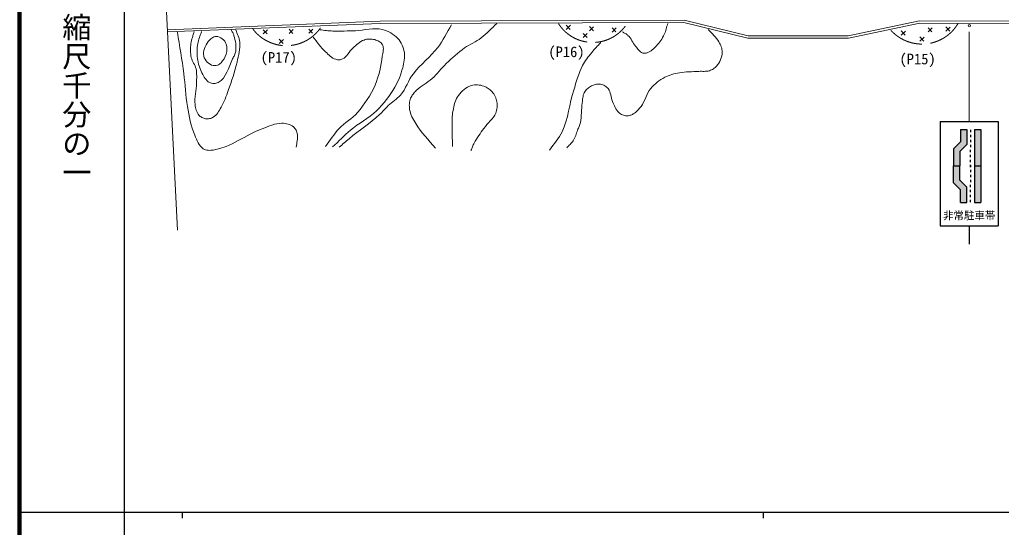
# Model space of a CAD drawing. Units: millimetres, scale not verified. Extents: x 40000 to 680000, y 20000 to 380000.
# Drawn here: x 40000 to 209015, y 202409 to 289806 of the extents above; entities that cross this region are included whole.
import ezdxf
from ezdxf.enums import TextEntityAlignment as Align

# ---------------------------------------------------------------- set-up
doc = ezdxf.new("R2010")
doc.units = ezdxf.units.MM
doc.header["$LTSCALE"] = 1000
doc.linetypes.add('DASHED', pattern=[7.5, 6, -1.5])
for name, color, linetype, lineweight in [('M-BGD', 7, 'Continuous', 13), ('M-STR-HTXT', 7, 'Continuous', 13), ('M-STR-STRC', 7, 'Continuous', 25), ('M-TTL', 7, 'Continuous', 140), ('M-TTL-BAND', 7, 'Continuous', 25)]:
    doc.layers.add(name, color=color, linetype=linetype, lineweight=lineweight)
doc.layers.add('名称未設定-10', color=7, linetype='Continuous')
doc.styles.add('@ＭＳ ゴシック', font='')
doc.styles.add('ＭＳ ゴシック', font='')
doc.styles.get('@ＭＳ ゴシック').set_extended_font_data('@MS Gothic')
doc.styles.get('ＭＳ ゴシック').set_extended_font_data('MS Gothic')

msp = doc.modelspace()

# ---------------------------------------------------------------- hatches: boundary and pattern name
at = {"layer": 'M-STR-STRC'}
for points in [[(201978, 268745), (201978, 270921), (203058, 270921), (203058, 269018), (203058, 268730), (203058, 268298), (201858, 267098), (201858, 264638), (200778, 264638), (200778, 267545)], [(204378, 270921), (205458, 270921), (205458, 264638), (204378, 264638)], [(201978, 260530), (201978, 258354), (203058, 258354), (203058, 260258), (203058, 260546), (203058, 260978), (201858, 262178), (201858, 264638), (200778, 264638), (200778, 261730)], [(204378, 264638), (205458, 264638), (205458, 258354), (204378, 258354)]]:
    msp.add_hatch(color=256, dxfattribs=at).paths.add_polyline_path(points)

# ---------------------------------------------------------------- linework, layer by layer
at = {"layer": 'M-BGD'}
for p, q in [((564622, 288709), (194960, 289176)), ((81942, 288062), (82620, 287347)), ((81942, 287339), (82657, 288040)), ((86378, 288149), (87057, 287434)), ((86378, 287427), (87093, 288127)), ((89764, 288179), (90442, 287464)), ((89764, 287456), (90479, 288157)), ((134096, 288850), (134775, 288135)), ((134096, 288127), (134811, 288828)), ((137000, 287434), (137679, 286719)), ((137000, 286712), (137715, 287412)), ((138109, 288602), (138788, 287887)), ((138109, 287879), (138824, 288580)), ((141991, 288397), (142669, 287682)), ((141991, 287675), (142706, 288376)), ((191781, 287872), (192460, 287157)), ((191781, 287150), (192496, 287850)), ((196392, 288412), (197071, 287697)), ((196392, 287690), (197107, 288390)), ((199471, 288543), (200150, 287828)), ((199471, 287821), (200186, 288521)), ((84685, 286427), (85364, 285712)), ((84685, 285705), (85400, 286406)), ((194991, 286836), (195670, 286121)), ((194991, 286114), (195706, 286814))]:
    msp.add_line(p, q, dxfattribs=at)
for points in [[(111577, 267681), (111146, 268204), (110703, 268720), (110256, 269232), (109811, 269745), (109375, 270266), (108955, 270797), (108559, 271344), (108192, 271913), (108022, 272198), (107856, 272487), (107697, 272781), (107549, 273081), (107416, 273386), (107301, 273696), (107208, 274013), (107141, 274335), (107109, 274580), (107092, 274827), (107090, 275076), (107103, 275326), (107132, 275573), (107177, 275818), (107238, 276057), (107316, 276291), (107397, 276477), (107494, 276656), (107605, 276827), (107727, 276993), (107858, 277152), (107995, 277307), (108136, 277457), (108279, 277604), (108593, 277896), (108928, 278164), (109276, 278417), (109633, 278659), (109992, 278899), (110347, 279144), (110693, 279401), (111023, 279676), (111344, 279979), (111651, 280295), (111950, 280620), (112243, 280951), (112535, 281283), (112830, 281611), (113132, 281933), (113445, 282244), (113822, 282600), (114202, 282952), (114587, 283299), (114976, 283641), (115371, 283976), (115773, 284304), (116181, 284622), (116597, 284929), (116943, 285163), (117300, 285379), (117665, 285584), (118032, 285784), (118400, 285984), (118762, 286192), (119116, 286412), (119457, 286651), (119820, 286937), (120170, 287238), (120511, 287550), (120845, 287870), (121175, 288195), (121504, 288520), (121836, 288844), (122172, 289161)], [(143798, 287702), (143917, 287628), (144038, 287557), (144160, 287487), (144281, 287416), (144401, 287343), (144517, 287265), (144628, 287181), (144732, 287089), (144925, 286881), (145098, 286655), (145257, 286417), (145407, 286173), (145556, 285926), (145707, 285682), (145869, 285445), (146045, 285221), (146182, 285056), (146318, 284885), (146455, 284714), (146597, 284549), (146747, 284394), (146907, 284256), (147081, 284141), (147271, 284054), (147366, 284027), (147464, 284013), (147564, 284009), (147666, 284015), (147767, 284030), (147867, 284052), (147965, 284080), (148059, 284112), (148284, 284208), (148500, 284324), (148708, 284457), (148907, 284604), (149099, 284763), (149284, 284930), (149463, 285103), (149635, 285280), (149837, 285501), (150029, 285732), (150210, 285972), (150382, 286219), (150545, 286473), (150698, 286732), (150842, 286997), (150978, 287264), (151079, 287491), (151168, 287724), (151246, 287960), (151317, 288200), (151384, 288441), (151450, 288682), (151517, 288923), (151591, 289161)], [(87616, 267856), (87650, 268130), (87696, 268405), (87747, 268679), (87796, 268954), (87835, 269228), (87856, 269502), (87854, 269774), (87820, 270045), (87780, 270227), (87729, 270409), (87667, 270589), (87591, 270764), (87503, 270931), (87400, 271087), (87282, 271231), (87149, 271358), (86940, 271512), (86713, 271640), (86471, 271745), (86218, 271828), (85957, 271890), (85692, 271934), (85427, 271960), (85165, 271971), (84728, 271952), (84297, 271888), (83870, 271786), (83447, 271657), (83027, 271509), (82609, 271350), (82193, 271190), (81779, 271037), (80711, 270604), (79668, 270094), (78640, 269542), (77615, 268983), (76584, 268450), (75536, 267979), (74460, 267604), (73345, 267360), (73126, 267332), (72903, 267313), (72677, 267306), (72452, 267314), (72231, 267341), (72017, 267390), (71813, 267463), (71623, 267564), (71352, 267771), (71119, 268018), (70916, 268297), (70738, 268600), (70580, 268919), (70435, 269248), (70298, 269577), (70163, 269899), (69927, 270494), (69721, 271100), (69541, 271715), (69383, 272338), (69242, 272966), (69114, 273597), (68995, 274229), (68879, 274860), (68765, 275563), (68675, 276268), (68601, 276976), (68538, 277686), (68479, 278396), (68419, 279106), (68350, 279815), (68266, 280522), (68144, 281415), (68012, 282306), (67875, 283196), (67733, 284086), (67588, 284975), (67442, 285864), (67298, 286754), (67157, 287644)], [(77226, 288023), (77317, 287765), (77416, 287510), (77520, 287255), (77621, 286999), (77716, 286742), (77797, 286483), (77859, 286219), (77897, 285951), (77917, 285518), (77903, 285085), (77861, 284652), (77797, 284220), (77716, 283789), (77624, 283360), (77527, 282932), (77430, 282507), (77283, 281886), (77120, 281269), (76942, 280656), (76752, 280047), (76552, 279440), (76344, 278835), (76130, 278233), (75913, 277633), (75778, 277260), (75644, 276887), (75508, 276514), (75366, 276143), (75216, 275776), (75054, 275414), (74879, 275060), (74687, 274715), (74549, 274479), (74409, 274241), (74263, 274005), (74109, 273776), (73943, 273559), (73762, 273357), (73564, 273177), (73345, 273022), (73194, 272940), (73034, 272871), (72867, 272817), (72696, 272776), (72522, 272750), (72347, 272738), (72173, 272741), (72002, 272759), (71842, 272791), (71684, 272836), (71529, 272896), (71379, 272968), (71236, 273052), (71101, 273148), (70976, 273255), (70864, 273372), (70717, 273563), (70594, 273770), (70490, 273990), (70404, 274220), (70334, 274457), (70276, 274698), (70230, 274941), (70193, 275182), (70152, 275642), (70156, 276104), (70193, 276567), (70250, 277030), (70316, 277494), (70380, 277959), (70430, 278424), (70455, 278888), (70463, 279195), (70472, 279504), (70480, 279812), (70482, 280121), (70476, 280429), (70457, 280735), (70422, 281039), (70368, 281340), (70295, 281593), (70197, 281839), (70081, 282079), (69958, 282317), (69834, 282555), (69719, 282795), (69622, 283041), (69550, 283295), (69496, 283589), (69458, 283887), (69434, 284186), (69424, 284487), (69425, 284789), (69438, 285090), (69461, 285390), (69492, 285688), (69533, 285955), (69588, 286218), (69656, 286479), (69732, 286739), (69812, 286998), (69894, 287256), (69973, 287515), (70047, 287775)], [(71316, 287746), (71230, 287488), (71138, 287231), (71043, 286975), (70950, 286719), (70861, 286461), (70781, 286202), (70712, 285940), (70659, 285674), (70614, 285359), (70578, 285042), (70554, 284724), (70542, 284405), (70541, 284086), (70553, 283767), (70578, 283450), (70616, 283135), (70667, 282810), (70731, 282486), (70807, 282164), (70895, 281845), (70997, 281531), (71113, 281222), (71244, 280919), (71389, 280625), (71512, 280390), (71641, 280152), (71777, 279917), (71925, 279690), (72087, 279478), (72266, 279287), (72465, 279122), (72688, 278990), (72866, 278917), (73055, 278863), (73252, 278828), (73452, 278815), (73652, 278823), (73846, 278855), (74032, 278910), (74206, 278990), (74679, 279331), (75074, 279756), (75406, 280247), (75690, 280786), (75943, 281356), (76180, 281937), (76418, 282511), (76672, 283062), (76754, 283222), (76837, 283383), (76920, 283545), (76998, 283708), (77069, 283874), (77130, 284042), (77179, 284214), (77212, 284390), (77243, 284720), (77248, 285053), (77231, 285386), (77194, 285720), (77140, 286052), (77072, 286382), (76992, 286708), (76905, 287031), (76860, 287170), (76806, 287306), (76745, 287440), (76679, 287572), (76611, 287702), (76541, 287833), (76473, 287964), (76409, 288096)], [(93891, 267885), (94272, 268249), (94650, 268616), (95026, 268985), (95403, 269353), (95783, 269718), (96167, 270078), (96557, 270431), (96956, 270775), (97501, 271207), (98067, 271615), (98643, 272009), (99224, 272399), (99800, 272793), (100364, 273202), (100907, 273635), (101421, 274102), (101876, 274563), (102317, 275039), (102742, 275531), (103151, 276037), (103542, 276556), (103915, 277088), (104269, 277632), (104602, 278188), (104819, 278581), (105023, 278982), (105212, 279390), (105387, 279805), (105549, 280226), (105695, 280651), (105827, 281081), (105945, 281515), (106025, 281837), (106101, 282163), (106170, 282492), (106225, 282823), (106264, 283154), (106282, 283484), (106274, 283814), (106236, 284141), (106170, 284471), (106082, 284799), (105971, 285121), (105839, 285436), (105685, 285740), (105510, 286031), (105314, 286307), (105098, 286564), (104826, 286837), (104531, 287090), (104216, 287321), (103884, 287529), (103537, 287713), (103180, 287872), (102814, 288005), (102442, 288111), (101878, 288209), (101308, 288240), (100732, 288220), (100153, 288164), (99572, 288088), (98990, 288009), (98409, 287943), (97831, 287906), (97342, 287891), (96853, 287874), (96364, 287858), (95875, 287844), (95387, 287834), (94898, 287831), (94409, 287835), (93920, 287848), (93642, 287862), (93365, 287882), (93087, 287907), (92810, 287935), (92533, 287965), (92256, 287996), (91979, 288025), (91702, 288052)], [(114350, 288899), (114060, 288410), (113777, 287916), (113497, 287420), (113215, 286926), (112928, 286435), (112630, 285951), (112318, 285478), (111986, 285017), (111500, 284419), (110979, 283849), (110437, 283298), (109883, 282756), (109330, 282214), (108788, 281663), (108269, 281092), (107783, 280493), (107479, 280052), (107203, 279590), (106946, 279116), (106698, 278636), (106446, 278159), (106180, 277691), (105890, 277241), (105565, 276816), (105331, 276561), (105080, 276325), (104815, 276101), (104543, 275885), (104267, 275672), (103992, 275458), (103722, 275238), (103464, 275006), (103272, 274818), (103087, 274625), (102904, 274428), (102724, 274229), (102542, 274031), (102359, 273835), (102170, 273644), (101975, 273460), (101346, 272910), (100699, 272380), (100041, 271864), (99374, 271358), (98705, 270855), (98036, 270351), (97374, 269839), (96722, 269315), (96507, 269136), (96294, 268956), (96083, 268773), (95872, 268590), (95661, 268406), (95451, 268223), (95240, 268039), (95029, 267856)], [(158566, 288111), (158798, 287849), (159039, 287592), (159283, 287339), (159526, 287084), (159762, 286824), (159985, 286556), (160192, 286276), (160375, 285980), (160489, 285773), (160598, 285560), (160700, 285342), (160789, 285120), (160864, 284894), (160919, 284665), (160952, 284433), (160959, 284200), (160932, 283877), (160874, 283556), (160786, 283240), (160672, 282929), (160534, 282628), (160374, 282339), (160193, 282064), (159996, 281807), (159873, 281671), (159739, 281547), (159594, 281433), (159440, 281329), (159279, 281236), (159113, 281153), (158943, 281081), (158770, 281019), (158549, 280960), (158323, 280925), (158094, 280908), (157862, 280904), (157629, 280906), (157395, 280910), (157162, 280911), (156931, 280902), (156511, 280879), (156090, 280863), (155668, 280850), (155247, 280835), (154826, 280814), (154407, 280782), (153990, 280735), (153575, 280668), (153252, 280605), (152928, 280534), (152607, 280456), (152287, 280367), (151973, 280267), (151663, 280154), (151360, 280026), (151065, 279880), (150727, 279691), (150395, 279487), (150073, 279267), (149760, 279033), (149460, 278784), (149172, 278521), (148899, 278244), (148643, 277954), (148385, 277601), (148166, 277223), (147973, 276826), (147795, 276420), (147619, 276012), (147433, 275611), (147223, 275224), (146979, 274860), (146836, 274676), (146687, 274495), (146531, 274319), (146369, 274149), (146199, 273988), (146021, 273837), (145833, 273699), (145637, 273576), (145506, 273505), (145370, 273440), (145230, 273383), (145087, 273334), (144941, 273295), (144794, 273268), (144646, 273254), (144498, 273255), (144317, 273274), (144136, 273309), (143957, 273359), (143782, 273423), (143613, 273501), (143451, 273592), (143298, 273695), (143156, 273810), (142965, 274002), (142799, 274216), (142653, 274447), (142523, 274690), (142405, 274942), (142294, 275198), (142186, 275455), (142076, 275707), (141972, 275982), (141892, 276269), (141826, 276563), (141762, 276857), (141691, 277146), (141600, 277424), (141479, 277686), (141317, 277925), (141189, 278067), (141047, 278197), (140892, 278316), (140728, 278422), (140554, 278513), (140375, 278588), (140191, 278645), (140004, 278684), (139784, 278705), (139562, 278702), (139340, 278678), (139118, 278634), (138900, 278572), (138687, 278495), (138480, 278405), (138282, 278304), (138117, 278206), (137959, 278096), (137807, 277974), (137665, 277841), (137532, 277699), (137409, 277548), (137299, 277390), (137202, 277225), (137110, 277023), (137041, 276812), (136991, 276595), (136954, 276373), (136927, 276148), (136904, 275922), (136880, 275696), (136852, 275473), (136801, 275051), (136767, 274627), (136743, 274201), (136722, 273775), (136697, 273350), (136661, 272926), (136608, 272505), (136531, 272088), (136489, 271919), (136439, 271752), (136383, 271587), (136323, 271424), (136259, 271261), (136193, 271099), (136128, 270937), (136064, 270775), (135978, 270544), (135895, 270312), (135813, 270079), (135728, 269848), (135637, 269619), (135538, 269395), (135429, 269176), (135305, 268965), (135188, 268796), (135059, 268635), (134922, 268481), (134778, 268331), (134631, 268184), (134484, 268038), (134338, 267890), (134196, 267739)], [(90506, 286797), (90772, 286476), (91032, 286150), (91291, 285822), (91550, 285494), (91814, 285171), (92086, 284855), (92368, 284550), (92665, 284258), (92864, 284070), (93065, 283879), (93269, 283690), (93480, 283509), (93697, 283342), (93925, 283193), (94164, 283069), (94416, 282974), (94559, 282938), (94706, 282913), (94856, 282901), (95007, 282900), (95157, 282913), (95304, 282939), (95447, 282979), (95584, 283032), (95858, 283192), (96101, 283396), (96320, 283631), (96524, 283888), (96723, 284155), (96923, 284420), (97134, 284672), (97364, 284900), (97588, 285100), (97811, 285304), (98038, 285505), (98270, 285700), (98508, 285883), (98757, 286047), (99016, 286188), (99290, 286301), (99512, 286368), (99739, 286417), (99971, 286451), (100206, 286467), (100441, 286466), (100674, 286448), (100904, 286413), (101129, 286360), (101324, 286300), (101521, 286228), (101714, 286144), (101899, 286045), (102072, 285930), (102228, 285799), (102363, 285651), (102472, 285484), (102563, 285258), (102610, 285020), (102622, 284772), (102606, 284519), (102572, 284262), (102527, 284004), (102481, 283749), (102442, 283499), (102352, 282865), (102248, 282231), (102126, 281599), (101986, 280971), (101824, 280350), (101638, 279736), (101427, 279131), (101187, 278538), (100893, 277900), (100571, 277274), (100222, 276660), (99849, 276061), (99454, 275475), (99038, 274905), (98604, 274349), (98152, 273810), (97794, 273431), (97409, 273080), (97005, 272747), (96591, 272425), (96175, 272104), (95765, 271777), (95371, 271434), (95000, 271066), (94679, 270704), (94373, 270329), (94079, 269944), (93794, 269552), (93514, 269156), (93234, 268758), (92953, 268363), (92665, 267973)], [(131219, 267360), (131500, 267749), (131793, 268133), (132089, 268514), (132383, 268896), (132669, 269283), (132939, 269679), (133188, 270087), (133408, 270512), (133764, 271365), (134056, 272242), (134300, 273137), (134514, 274043), (134713, 274954), (134914, 275865), (135135, 276770), (135393, 277662), (135560, 278200), (135724, 278739), (135890, 279278), (136063, 279815), (136247, 280347), (136446, 280872), (136666, 281389), (136910, 281894), (137075, 282195), (137254, 282487), (137444, 282773), (137643, 283054), (137848, 283330), (138059, 283602), (138272, 283873), (138486, 284141), (138669, 284365), (138858, 284585), (139051, 284800), (139246, 285014), (139444, 285226), (139641, 285437), (139838, 285649), (140033, 285863)], [(114496, 267973), (114503, 268788), (114488, 269606), (114465, 270424), (114446, 271242), (114444, 272059), (114473, 272871), (114544, 273679), (114671, 274481), (114734, 274781), (114806, 275082), (114889, 275380), (114986, 275674), (115097, 275962), (115226, 276239), (115376, 276506), (115547, 276758), (115766, 277033), (116004, 277297), (116260, 277546), (116532, 277778), (116820, 277988), (117122, 278172), (117438, 278328), (117765, 278450), (118023, 278517), (118289, 278558), (118559, 278575), (118831, 278570), (119103, 278544), (119373, 278500), (119638, 278439), (119895, 278363), (120098, 278288), (120296, 278198), (120488, 278094), (120674, 277977), (120851, 277848), (121020, 277708), (121178, 277558), (121325, 277400), (121479, 277210), (121621, 277009), (121750, 276799), (121866, 276580), (121967, 276354), (122052, 276123), (122121, 275887), (122172, 275648), (122205, 275408), (122220, 275163), (122219, 274917), (122202, 274671), (122167, 274427), (122117, 274186), (122050, 273951), (121967, 273722), (121787, 273351), (121564, 273005), (121309, 272677), (121032, 272362), (120745, 272052), (120457, 271742), (120180, 271425), (119924, 271096), (119704, 270787), (119484, 270477), (119266, 270165), (119052, 269851), (118843, 269534), (118640, 269213), (118446, 268888), (118261, 268556), (118181, 268401), (118107, 268243), (118037, 268083), (117970, 267921), (117905, 267758), (117840, 267596), (117774, 267434), (117706, 267272)]]:
    msp.add_lwpolyline(points, dxfattribs=at)
msp.add_lwpolyline([(73841, 286914), (73641, 286899), (73446, 286844), (73260, 286755), (73082, 286638), (72914, 286500), (72757, 286348), (72613, 286187), (72484, 286024), (72290, 285752), (72109, 285460), (71948, 285152), (71814, 284833), (71715, 284507), (71657, 284178), (71648, 283851), (71696, 283529), (71787, 283253), (71921, 282987), (72092, 282735), (72294, 282505), (72524, 282301), (72774, 282130), (73040, 281997), (73315, 281909), (73494, 281884), (73678, 281887), (73863, 281918), (74045, 281971), (74222, 282047), (74387, 282141), (74539, 282251), (74672, 282376), (74945, 282702), (75185, 283070), (75387, 283469), (75543, 283888), (75647, 284320), (75691, 284753), (75671, 285178), (75577, 285586), (75466, 285841), (75311, 286082), (75119, 286303), (74896, 286499), (74649, 286665), (74387, 286793), (74115, 286878)], close=True, dxfattribs=at)
at = {"layer": 'M-BGD', "linetype": 'DASHED'}
for centre, radius, start, end in [((138671, 292876), 6995, 212.6417, 327.07395), ((195349, 292804), 7204, 222.20206, 328.81584), ((85906, 292511), 7191, 217.14306, 326.56135)]:
    msp.add_arc(centre, radius, start, end, dxfattribs=at)
at = {"layer": 'M-STR-HTXT'}
for p, q in [((65306, 291129), (67201, 253541)), ((102054, 289547), (65464, 288079)), ((102063, 289147), (65480, 287679)), ((154410, 289693), (102054, 289547)), ((154363, 289293), (102063, 289147)), ((165395, 286637), (154363, 289293)), ((165442, 287037), (154410, 289693)), ((194919, 289576), (182632, 287037)), ((194960, 289176), (182673, 286637)), ((564622, 289109), (194919, 289576)), ((203485, 287688), (203477, 272290)), ((182673, 286637), (165395, 286637)), ((182632, 287037), (165442, 287037))]:
    msp.add_line(p, q, dxfattribs=at)
at = {"layer": 'M-STR-STRC'}
for p, q in [((198477, 272290), (198477, 254290)), ((198477, 272290), (208477, 272290)), ((208477, 272290), (208477, 254290)), ((201978, 270921), (203058, 270921)), ((201978, 270921), (201978, 268745)), ((203058, 270921), (203058, 269018)), ((203715, 270852), (203715, 270420)), ((204378, 270921), (205458, 270921)), ((204378, 270921), (204378, 264638)), ((205458, 270921), (205458, 264638)), ((200778, 267545), (201978, 268745)), ((203058, 269018), (203058, 268730)), ((203715, 269988), (203715, 269556)), ((203715, 269124), (203715, 268692)), ((200778, 267545), (200778, 264638)), ((201858, 267098), (203058, 268298)), ((201858, 267098), (201858, 264638)), ((203058, 268730), (203058, 268298)), ((203715, 268260), (203715, 267828)), ((203715, 266988), (203715, 267420)), ((203715, 266124), (203715, 266556)), ((203715, 265260), (203715, 265692)), ((200778, 264638), (201858, 264638)), ((200778, 264638), (201858, 264638)), ((200778, 261730), (200778, 264638)), ((201858, 262178), (201858, 264638)), ((203715, 264396), (203715, 264828)), ((203715, 264828), (203715, 264396)), ((203715, 263964), (203715, 263532)), ((204378, 264638), (205458, 264638)), ((204378, 264638), (205458, 264638)), ((204378, 264638), (204378, 258354)), ((205458, 264638), (205458, 258354)), ((201858, 262178), (203058, 260978)), ((203715, 263100), (203715, 262668)), ((203715, 262236), (203715, 261804)), ((200778, 261730), (201978, 260530)), ((201978, 258354), (201978, 260530)), ((203058, 260546), (203058, 260978)), ((203058, 260258), (203058, 260546)), ((203715, 260964), (203715, 261396)), ((203715, 260100), (203715, 260532)), ((203058, 258354), (203058, 260258)), ((203715, 259236), (203715, 259668)), ((203715, 258372), (203715, 258804)), ((201978, 258354), (203058, 258354)), ((201978, 258354), (203058, 258354)), ((204378, 258354), (205458, 258354)), ((198477, 254290), (208477, 254290)), ((203477, 254290), (203477, 251147))]:
    msp.add_line(p, q, dxfattribs=at)
at = {"layer": 'M-STR-STRC', "lineweight": 13}
msp.add_circle((203488, 288750), 200, dxfattribs=at)
at = {"layer": 'M-TTL', "color": 2}
msp.add_line((40000, 380000), (40000, 20000), dxfattribs=at)
at = {"layer": 'M-TTL-BAND'}
for p, q in [((58000, 370000), (58000, 20000)), ((40000, 205000), (579000, 205000)), ((68000, 205000), (68000, 204000)), ((168000, 205000), (168000, 204000))]:
    msp.add_line(p, q, dxfattribs=at)

# ---------------------------------------------------------------- texts
at = {"layer": 'M-BGD', "style": 'ＭＳ ゴシック'}
for s, p in [('(P17)', (84610, 283310)), ('(P16)', (134138, 284273)), ('(P15)', (194595, 283032))]:
    msp.add_text(s, height=1833, dxfattribs=at).set_placement(p, align=Align.MIDDLE_CENTER)
at = {"layer": 'M-TTL-BAND', "style": '@ＭＳ ゴシック'}
msp.add_text('縮尺千分の一', height=3666, rotation=270, dxfattribs=at).set_placement((49777, 261030), align=Align.MIDDLE_RIGHT)
at = {"layer": '名称未設定-10', "style": 'ＭＳ ゴシック'}
msp.add_text('非常駐車帯', height=1320, dxfattribs=at).set_placement((203477, 255032), align=Align.BOTTOM_CENTER)

doc.saveas('drawing.dxf')
